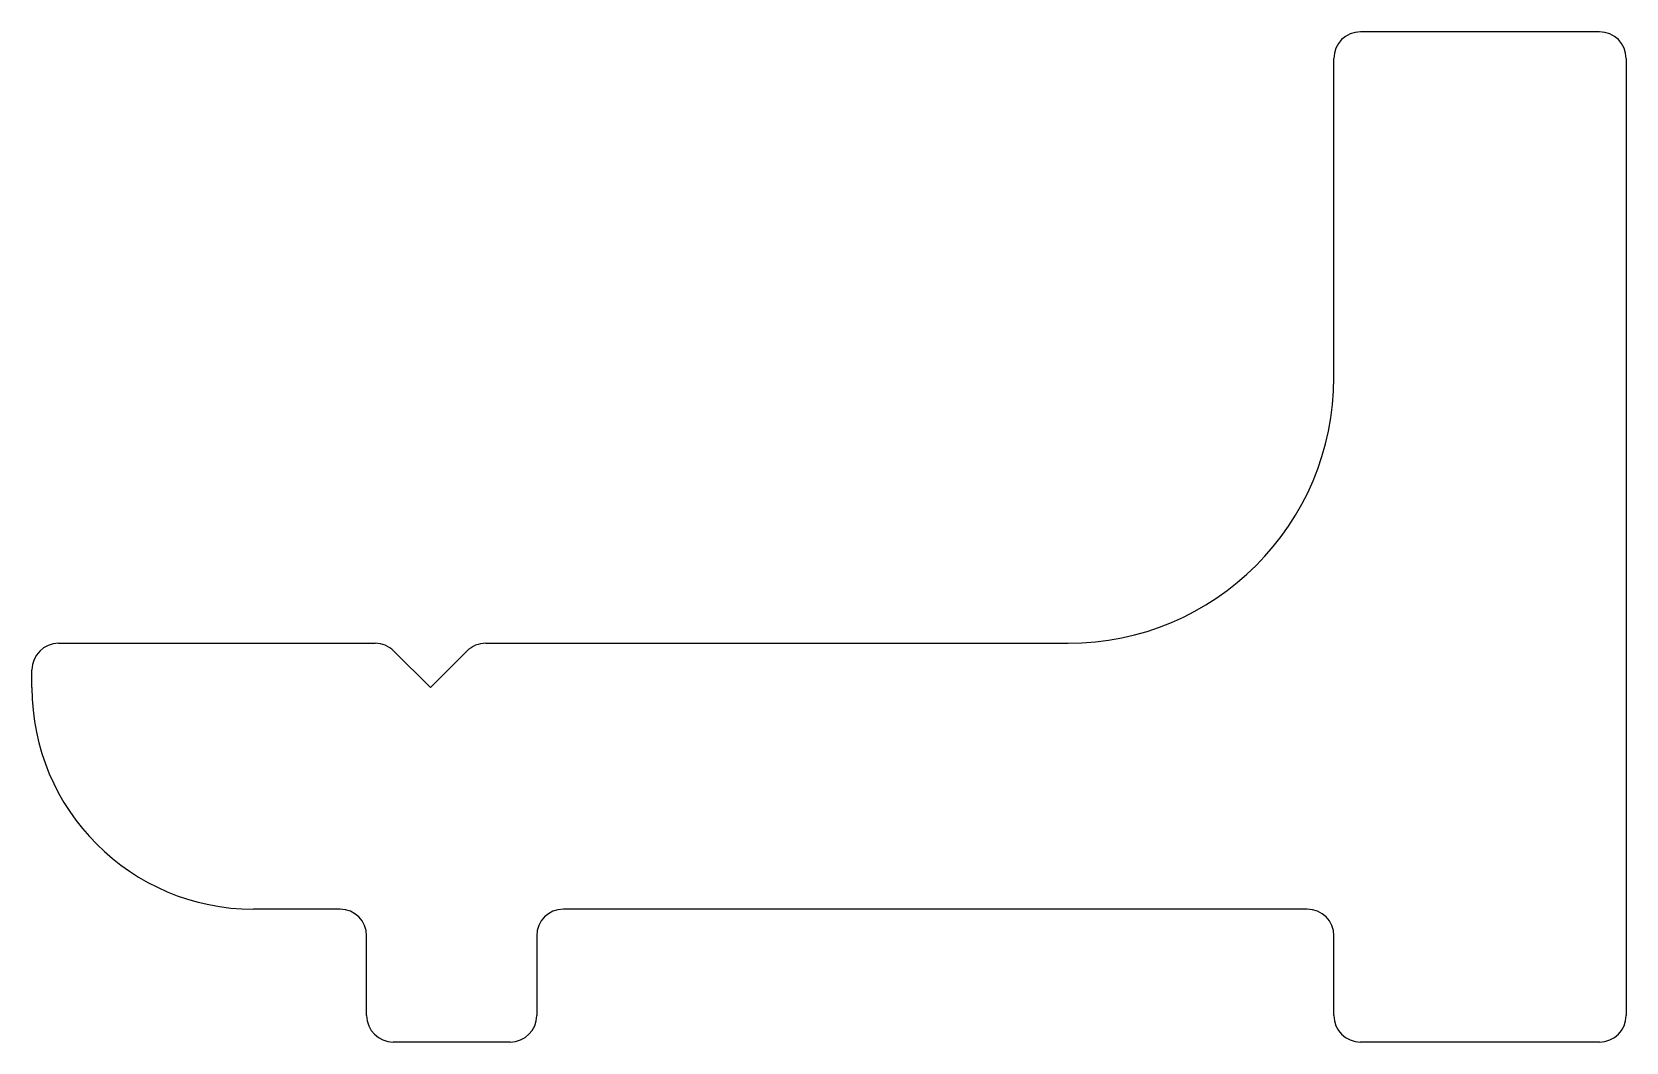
# Model space of a CAD drawing. Extents: x 1106.9 to 1124.9, y 378.9 to 390.3.
import ezdxf

# ---------------------------------------------------------------- set-up
doc = ezdxf.new("R2010")
doc.units = 0
doc.layers.get('0').update_dxf_attribs({"linetype": 'CONTINUOUS'})

msp = doc.modelspace()

# ---------------------------------------------------------------- linework, layer by layer
at = {"color": 0}
for p, q in [((1124.568, 390.251), (1121.868, 390.251)), ((1121.568, 386.351), (1121.568, 389.951)), ((1124.868, 389.951), (1124.868, 379.151)), ((1107.168, 383.351), (1110.743, 383.351)), ((1110.955, 383.263), (1111.368, 382.851)), ((1111.368, 382.851), (1111.78, 383.263)), ((1111.992, 383.351), (1118.568, 383.351)), ((1106.868, 382.851), (1106.868, 383.051)), ((1110.347, 380.351), (1109.368, 380.351)), ((1121.268, 380.351), (1112.868, 380.351)), ((1110.647, 379.151), (1110.647, 380.051)), ((1112.568, 380.051), (1112.568, 379.151)), ((1121.568, 379.151), (1121.568, 380.051)), ((1112.268, 378.851), (1110.947, 378.851)), ((1124.568, 378.851), (1121.868, 378.851))]:
    msp.add_line(p, q, dxfattribs=at)
for centre, radius, start, end in [((1121.868, 389.951), 0.3, 90, 180), ((1124.568, 389.951), 0.3, 0, 90), ((1118.568, 386.351), 3, 270, 0), ((1107.168, 383.051), 0.3, 90, 180), ((1110.743, 383.051), 0.3, 45, 90), ((1111.992, 383.051), 0.3, 90, 135), ((1109.368, 382.851), 2.5, 180, 270), ((1110.347, 380.051), 0.3, 0, 90), ((1112.868, 380.051), 0.3, 90, 180), ((1121.268, 380.051), 0.3, 0, 90), ((1110.947, 379.151), 0.3, 180, 270), ((1112.268, 379.151), 0.3, 270, 0), ((1121.868, 379.151), 0.3, 180, 270), ((1124.568, 379.151), 0.3, 270, 0)]:
    msp.add_arc(centre, radius, start, end, dxfattribs=at)

doc.saveas('drawing.dxf')
